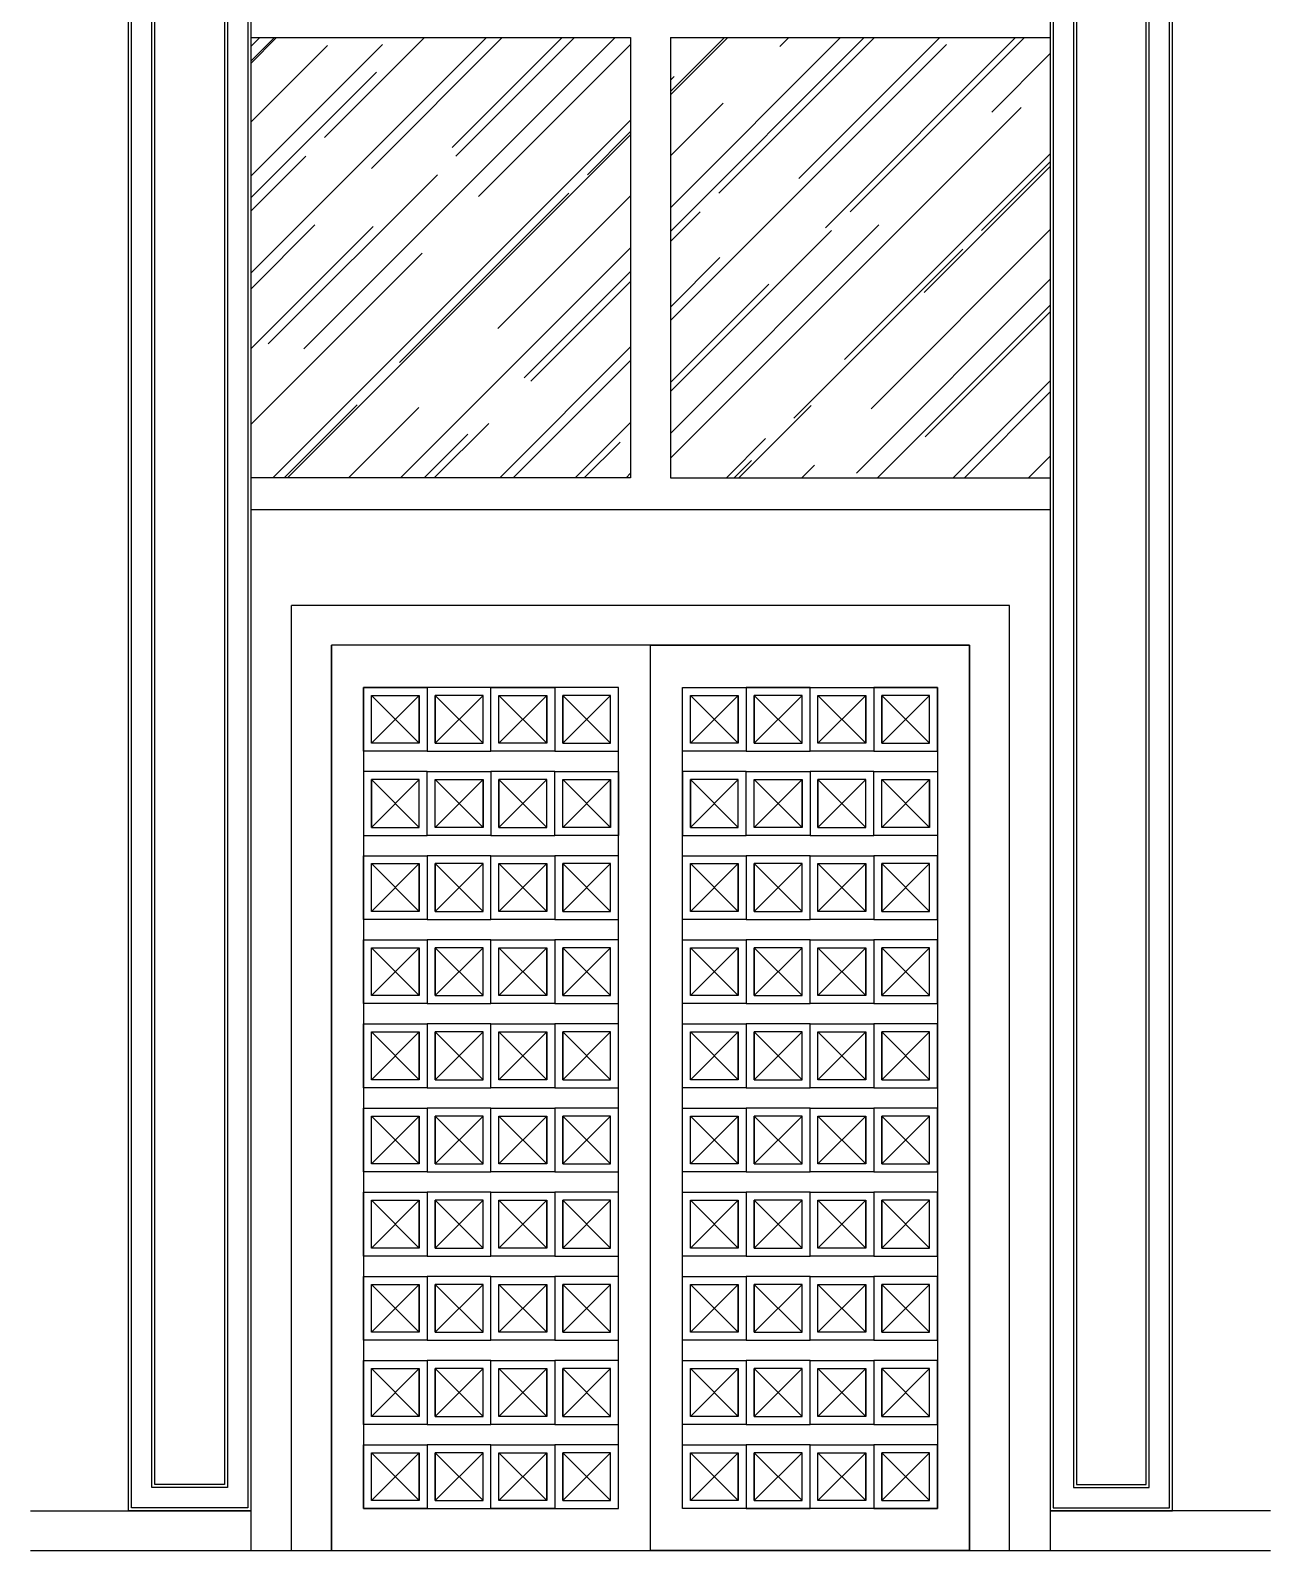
# Model space of a CAD drawing. Header units: inches. Extents: x -12530 to 36157, y 78659 to 110077.
# Drawn here: x 12834 to 15944, y 102199 to 106011 of the extents above; entities that cross this region are included whole.
import ezdxf

# ---------------------------------------------------------------- set-up
doc = ezdxf.new("R2010")
doc.units = ezdxf.units.IN
doc.header["$MEASUREMENT"] = 0
doc.layers.add('freecads.com', color=7, linetype='Continuous')

msp = doc.modelspace()

# ---------------------------------------------------------------- linework, layer by layer
at = {"layer": 'freecads.com', "ltscale": 0.5}
for p, q in [((13080, 102299.1), (13080, 106187.4)), ((13087.1, 102306.2), (13087.1, 106180.3)), ((13379.2, 106180.3), (13379.2, 102306.2)), ((13386.3, 106187.4), (13386.3, 102299.1)), ((15391.3, 106187.4), (15391.3, 102299.1)), ((15398.4, 106180.3), (15398.4, 102306.2)), ((15690.5, 102306.2), (15690.5, 106180.3)), ((15697.6, 102299.1), (15697.6, 106187.4)), ((13138.6, 102357.6), (13138.6, 106128.8)), ((13327.8, 106128.8), (13327.8, 102357.6)), ((15449.8, 106128.8), (15449.8, 102357.6)), ((15639.1, 102357.6), (15639.1, 106128.8)), ((13145.7, 102364.8), (13145.7, 106121.7)), ((13320.7, 106121.7), (13320.7, 102364.8)), ((15456.9, 106121.7), (15456.9, 102364.8)), ((15631.9, 102364.8), (15631.9, 106121.7)), ((13386.3, 105928), (13451.3, 105992.9)), ((13386.3, 105933.6), (13445.6, 105992.9)), ((13386.3, 105970.4), (13408.9, 105992.9)), ((13386.3, 105401.9), (13977.4, 105992.9)), ((13386.3, 105992.9), (14338.8, 105992.9)), ((13386.3, 105645.1), (13717.1, 105975.9)), ((13386.3, 105780.9), (13578.6, 105973.1)), ((13519.2, 105212.2), (14299.8, 105992.9)), ((13571.5, 105742.6), (13821.8, 105992.9)), ((13688.9, 105664.8), (14017, 105992.9)), ((13891.1, 105717.1), (14166.9, 105992.9)), ((13901, 105695.9), (14198, 105992.9)), ((13957.6, 105594.1), (14338.8, 105975.3)), ((14338.8, 105992.9), (14338.8, 104889.1)), ((14438.8, 105849.1), (14582.7, 105992.9)), ((14438.8, 105566.2), (14865.5, 105992.9)), ((14438.8, 105857.5), (14574.2, 105992.9)), ((14438.8, 105506.8), (14924.9, 105992.9)), ((14438.8, 105992.9), (14438.8, 104889.1)), ((14438.8, 105992.9), (15391.3, 105992.9)), ((14438.8, 105283.4), (15131.4, 105975.9)), ((14560, 105602.6), (14950.3, 105992.9)), ((14712.8, 105970.3), (14735.4, 105992.9)), ((14760.8, 105639.3), (15114.4, 105992.9)), ((14827.3, 105516.3), (15303.9, 105992.9)), ((14889.5, 105555.9), (15326.5, 105992.9)), ((15244.5, 105806.2), (15391.3, 105953)), ((13386.3, 105591.4), (13701.6, 105906.6)), ((14438.8, 105885.8), (14448.3, 105895.3)), ((14438.8, 105696.3), (14571.3, 105828.8)), ((13442.1, 104889.1), (14338.8, 105785.8)), ((14438.8, 104938.3), (15318, 105817.5)), ((13478.9, 104889.1), (14338.8, 105749.1)), ((14230.5, 105649.2), (14338.8, 105757.5)), ((13386.3, 105557.4), (13524.8, 105695.9)), ((14875.4, 105185.4), (15391.3, 105701.3)), ((15074.8, 105353.7), (15391.3, 105670.1)), ((15219, 105509.2), (15391.3, 105681.5)), ((13430.1, 105225), (13854.3, 105649.2)), ((13759.6, 105178.3), (14183.8, 105602.6)), ((14005.6, 105263.2), (14338.8, 105596.3)), ((14438.8, 105481.4), (14513.3, 105555.9)), ((13386.3, 105362.3), (13547.4, 105523.4)), ((13386.3, 105212.4), (13693.1, 105519.1)), ((14438.8, 105000.5), (14961.7, 105523.4)), ((14438.8, 105105.2), (14842.9, 105509.2)), ((14941.9, 105062.3), (15391.3, 105511.7)), ((13386.3, 105022.9), (13816.1, 105452.7)), ((13761.7, 104889.1), (14338.8, 105466.2)), ((14438.8, 105317.3), (14562.8, 105441.3)), ((14748.1, 105038.3), (15172.4, 105462.6)), ((14072.1, 105140.1), (14338.8, 105406.8)), ((14089.1, 105131.6), (14338.8, 105381.4)), ((14438.8, 105127.8), (14685.9, 105374.9)), ((14905.1, 104901.1), (15391.3, 105387.3)), ((14958.1, 104889.1), (15391.3, 105322.2)), ((15077.6, 104991.6), (15391.3, 105305.3)), ((14010.6, 104889.1), (14338.8, 105217.3)), ((14044.5, 104889.1), (14338.8, 105183.4)), ((15147.6, 104889.1), (15391.3, 105132.7)), ((15175.9, 104889.1), (15391.3, 105104.5)), ((13470.4, 104889.1), (13653.5, 105072.2)), ((13631.6, 104889.1), (13807.7, 105065.2)), ((14610.2, 104889.1), (14791.9, 105070.8)), ((13846.5, 104889.1), (13983, 105025.6)), ((14200.1, 104889.1), (14338.8, 105027.8)), ((13821.1, 104889.1), (13930.7, 104998.7)), ((14579.1, 104889.1), (14677.4, 104987.4)), ((14222.7, 104889.1), (14312.5, 104978.9)), ((15337.1, 104889.1), (15391.3, 104943.2)), ((14598.9, 104889.1), (14642, 104932.2)), ((14768.6, 104889.1), (14800.4, 104920.9)), ((14338.8, 104889.1), (13386.3, 104889.1)), ((14327.4, 104889.1), (14338.8, 104900.5)), ((14438.8, 104889.1), (15391.3, 104889.1)), ((15391.3, 104809.1), (13386.3, 104809.1)), ((15288.8, 104569.1), (13488.8, 104569.1)), ((13488.8, 102199.1), (13488.8, 104569.1)), ((15288.8, 102199.1), (15288.8, 104569.1)), ((15188.8, 104469.1), (13588.8, 104469.1)), ((13588.8, 102199.1), (13588.8, 104469.1)), ((14388.8, 104469.1), (13588.8, 104469.1)), ((13588.8, 104469.1), (13588.8, 102199.1)), ((14388.8, 102199.1), (14388.8, 104469.1)), ((14388.8, 102199.1), (14388.8, 104469.1)), ((14388.8, 104469.1), (15188.8, 104469.1)), ((14388.8, 102199.1), (14388.8, 104469.1)), ((15188.8, 102199.1), (15188.8, 104469.1)), ((15188.8, 104469.1), (15188.8, 102199.1)), ((14308.8, 104363.6), (13668.8, 104363.6)), ((13668.8, 104363.6), (13668.8, 102304.6)), ((13668.8, 104363.6), (13828.8, 104363.6)), ((13668.8, 104203.6), (13668.8, 104363.6)), ((13688.8, 104343.6), (13808.8, 104343.6)), ((13688.8, 104223.6), (13688.8, 104343.6)), ((13688.8, 104343.6), (13808.8, 104223.6)), ((13808.8, 104343.6), (13688.8, 104223.6)), ((13688.8, 104223.6), (13688.8, 104343.6)), ((13808.8, 104343.6), (13808.8, 104223.6)), ((13808.8, 104223.6), (13808.8, 104343.6)), ((13828.8, 104363.6), (13828.8, 104203.6)), ((13988.8, 104363.6), (13828.8, 104363.6)), ((13828.8, 104363.6), (13828.8, 104203.6)), ((13968.8, 104343.6), (13848.8, 104343.6)), ((13848.8, 104343.6), (13848.8, 104223.6)), ((13968.8, 104343.6), (13848.8, 104223.6)), ((13848.8, 104223.6), (13848.8, 104343.6)), ((13848.8, 104343.6), (13968.8, 104223.6)), ((13968.8, 104223.6), (13968.8, 104343.6)), ((13968.8, 104223.6), (13968.8, 104343.6)), ((13988.8, 104203.6), (13988.8, 104363.6)), ((13988.8, 104363.6), (14148.8, 104363.6)), ((13988.8, 104203.6), (13988.8, 104363.6)), ((14008.8, 104343.6), (14128.8, 104343.6)), ((14008.8, 104223.6), (14008.8, 104343.6)), ((14008.8, 104343.6), (14128.8, 104223.6)), ((14128.8, 104343.6), (14008.8, 104223.6)), ((14008.8, 104223.6), (14008.8, 104343.6)), ((14128.8, 104343.6), (14128.8, 104223.6)), ((14128.8, 104223.6), (14128.8, 104343.6)), ((14308.8, 104363.6), (14148.8, 104363.6)), ((14148.8, 104363.6), (14148.8, 104203.6)), ((14148.8, 104363.6), (14148.8, 104203.6)), ((14288.8, 104343.6), (14168.8, 104343.6)), ((14168.8, 104343.6), (14168.8, 104223.6)), ((14288.8, 104343.6), (14168.8, 104223.6)), ((14168.8, 104223.6), (14168.8, 104343.6)), ((14168.8, 104343.6), (14288.8, 104223.6)), ((14288.8, 104223.6), (14288.8, 104343.6)), ((14288.8, 104223.6), (14288.8, 104343.6)), ((14308.8, 102304.6), (14308.8, 104363.6)), ((14308.8, 104203.6), (14308.8, 104363.6)), ((14468.8, 102304.6), (14468.8, 104363.6)), ((14468.8, 104363.6), (15108.8, 104363.6)), ((14468.8, 104363.6), (14628.8, 104363.6)), ((14468.8, 104203.6), (14468.8, 104363.6)), ((14488.8, 104343.6), (14608.8, 104343.6)), ((14488.8, 104223.6), (14488.8, 104343.6)), ((14488.8, 104343.6), (14608.8, 104223.6)), ((14608.8, 104343.6), (14488.8, 104223.6)), ((14488.8, 104223.6), (14488.8, 104343.6)), ((14608.8, 104343.6), (14608.8, 104223.6)), ((14608.8, 104223.6), (14608.8, 104343.6)), ((14628.8, 104363.6), (14628.8, 104203.6)), ((14788.8, 104363.6), (14628.8, 104363.6)), ((14628.8, 104363.6), (14628.8, 104203.6)), ((14768.8, 104343.6), (14648.8, 104343.6)), ((14648.8, 104343.6), (14648.8, 104223.6)), ((14768.8, 104343.6), (14648.8, 104223.6)), ((14648.8, 104223.6), (14648.8, 104343.6)), ((14648.8, 104343.6), (14768.8, 104223.6)), ((14768.8, 104223.6), (14768.8, 104343.6)), ((14768.8, 104223.6), (14768.8, 104343.6)), ((14788.8, 104363.6), (14948.8, 104363.6)), ((14788.8, 104203.6), (14788.8, 104363.6)), ((14788.8, 104203.6), (14788.8, 104363.6)), ((14808.8, 104343.6), (14928.8, 104343.6)), ((14808.8, 104223.6), (14808.8, 104343.6)), ((14808.8, 104343.6), (14928.8, 104223.6)), ((14928.8, 104343.6), (14808.8, 104223.6)), ((14808.8, 104223.6), (14808.8, 104343.6)), ((14928.8, 104343.6), (14928.8, 104223.6)), ((14928.8, 104223.6), (14928.8, 104343.6)), ((15108.8, 104363.6), (14948.8, 104363.6)), ((14948.8, 104363.6), (14948.8, 104203.6)), ((14948.8, 104363.6), (14948.8, 104203.6)), ((15088.8, 104343.6), (14968.8, 104343.6)), ((14968.8, 104343.6), (14968.8, 104223.6)), ((15088.8, 104343.6), (14968.8, 104223.6)), ((14968.8, 104223.6), (14968.8, 104343.6)), ((14968.8, 104343.6), (15088.8, 104223.6)), ((15088.8, 104223.6), (15088.8, 104343.6)), ((15088.8, 104223.6), (15088.8, 104343.6)), ((15108.8, 104363.6), (15108.8, 102304.6)), ((15108.8, 104203.6), (15108.8, 104363.6)), ((13808.8, 104223.6), (13688.8, 104223.6)), ((13848.8, 104223.6), (13968.8, 104223.6)), ((14128.8, 104223.6), (14008.8, 104223.6)), ((14168.8, 104223.6), (14288.8, 104223.6)), ((14608.8, 104223.6), (14488.8, 104223.6)), ((14648.8, 104223.6), (14768.8, 104223.6)), ((14928.8, 104223.6), (14808.8, 104223.6)), ((14968.8, 104223.6), (15088.8, 104223.6)), ((13828.8, 104203.6), (13668.8, 104203.6)), ((13828.8, 104203.6), (13988.8, 104203.6)), ((14148.8, 104203.6), (13988.8, 104203.6)), ((14148.8, 104203.6), (14308.8, 104203.6)), ((14628.8, 104203.6), (14468.8, 104203.6)), ((14628.8, 104203.6), (14788.8, 104203.6)), ((14948.8, 104203.6), (14788.8, 104203.6)), ((14948.8, 104203.6), (15108.8, 104203.6)), ((13828.8, 104152.6), (13668.8, 104152.6)), ((13668.8, 104152.6), (13668.8, 103992.6)), ((13828.8, 103992.6), (13828.8, 104152.6)), ((13828.8, 103992.6), (13828.8, 104152.6)), ((13828.8, 104152.6), (13988.8, 104152.6)), ((13988.8, 104152.6), (13988.8, 103992.6)), ((14148.8, 104152.6), (13988.8, 104152.6)), ((13988.8, 104152.6), (13988.8, 103992.6)), ((14148.8, 103992.6), (14148.8, 104152.6)), ((14148.8, 104152.6), (14308.8, 104152.6)), ((14148.8, 103992.6), (14148.8, 104152.6)), ((14308.8, 104152.6), (14308.8, 103992.6)), ((14628.8, 104152.6), (14468.8, 104152.6)), ((14468.8, 104152.6), (14468.8, 103992.6)), ((14628.8, 103992.6), (14628.8, 104152.6)), ((14628.8, 103992.6), (14628.8, 104152.6)), ((14628.8, 104152.6), (14788.8, 104152.6)), ((14948.8, 104152.6), (14788.8, 104152.6)), ((14788.8, 104152.6), (14788.8, 103992.6)), ((14788.8, 104152.6), (14788.8, 103992.6)), ((14948.8, 103992.6), (14948.8, 104152.6)), ((14948.8, 104152.6), (15108.8, 104152.6)), ((14948.8, 103992.6), (14948.8, 104152.6)), ((15108.8, 104152.6), (15108.8, 103992.6)), ((13808.8, 104132.6), (13688.8, 104132.6)), ((13688.8, 104132.6), (13688.8, 104012.6)), ((13688.8, 104132.6), (13808.8, 104012.6)), ((13808.8, 104132.6), (13688.8, 104012.6)), ((13688.8, 104012.6), (13688.8, 104132.6)), ((13808.8, 104012.6), (13808.8, 104132.6)), ((13808.8, 104012.6), (13808.8, 104132.6)), ((13848.8, 104012.6), (13848.8, 104132.6)), ((13848.8, 104132.6), (13968.8, 104132.6)), ((13968.8, 104132.6), (13848.8, 104012.6)), ((13848.8, 104012.6), (13848.8, 104132.6)), ((13848.8, 104132.6), (13968.8, 104012.6)), ((13968.8, 104132.6), (13968.8, 104012.6)), ((13968.8, 104012.6), (13968.8, 104132.6)), ((14128.8, 104132.6), (14008.8, 104132.6)), ((14008.8, 104132.6), (14008.8, 104012.6)), ((14008.8, 104132.6), (14128.8, 104012.6)), ((14128.8, 104132.6), (14008.8, 104012.6)), ((14008.8, 104012.6), (14008.8, 104132.6)), ((14128.8, 104012.6), (14128.8, 104132.6)), ((14128.8, 104012.6), (14128.8, 104132.6)), ((14168.8, 104012.6), (14168.8, 104132.6)), ((14168.8, 104132.6), (14288.8, 104132.6)), ((14288.8, 104132.6), (14168.8, 104012.6)), ((14168.8, 104012.6), (14168.8, 104132.6)), ((14168.8, 104132.6), (14288.8, 104012.6)), ((14288.8, 104132.6), (14288.8, 104012.6)), ((14288.8, 104012.6), (14288.8, 104132.6)), ((14608.8, 104132.6), (14488.8, 104132.6)), ((14488.8, 104132.6), (14488.8, 104012.6)), ((14488.8, 104132.6), (14608.8, 104012.6)), ((14608.8, 104132.6), (14488.8, 104012.6)), ((14488.8, 104012.6), (14488.8, 104132.6)), ((14608.8, 104012.6), (14608.8, 104132.6)), ((14608.8, 104012.6), (14608.8, 104132.6)), ((14648.8, 104012.6), (14648.8, 104132.6)), ((14648.8, 104132.6), (14768.8, 104132.6)), ((14768.8, 104132.6), (14648.8, 104012.6)), ((14648.8, 104012.6), (14648.8, 104132.6)), ((14648.8, 104132.6), (14768.8, 104012.6)), ((14768.8, 104132.6), (14768.8, 104012.6)), ((14768.8, 104012.6), (14768.8, 104132.6)), ((14928.8, 104132.6), (14808.8, 104132.6)), ((14808.8, 104132.6), (14808.8, 104012.6)), ((14808.8, 104132.6), (14928.8, 104012.6)), ((14928.8, 104132.6), (14808.8, 104012.6)), ((14808.8, 104012.6), (14808.8, 104132.6)), ((14928.8, 104012.6), (14928.8, 104132.6)), ((14928.8, 104012.6), (14928.8, 104132.6)), ((14968.8, 104012.6), (14968.8, 104132.6)), ((14968.8, 104132.6), (15088.8, 104132.6)), ((15088.8, 104132.6), (14968.8, 104012.6)), ((14968.8, 104012.6), (14968.8, 104132.6)), ((14968.8, 104132.6), (15088.8, 104012.6)), ((15088.8, 104132.6), (15088.8, 104012.6)), ((15088.8, 104012.6), (15088.8, 104132.6)), ((13668.8, 103992.6), (13828.8, 103992.6)), ((13688.8, 104012.6), (13808.8, 104012.6)), ((13988.8, 103992.6), (13828.8, 103992.6)), ((13968.8, 104012.6), (13848.8, 104012.6)), ((13988.8, 103992.6), (14148.8, 103992.6)), ((14008.8, 104012.6), (14128.8, 104012.6)), ((14308.8, 103992.6), (14148.8, 103992.6)), ((14288.8, 104012.6), (14168.8, 104012.6)), ((14468.8, 103992.6), (14628.8, 103992.6)), ((14488.8, 104012.6), (14608.8, 104012.6)), ((14788.8, 103992.6), (14628.8, 103992.6)), ((14768.8, 104012.6), (14648.8, 104012.6)), ((14788.8, 103992.6), (14948.8, 103992.6)), ((14808.8, 104012.6), (14928.8, 104012.6)), ((15108.8, 103992.6), (14948.8, 103992.6)), ((15088.8, 104012.6), (14968.8, 104012.6)), ((13668.8, 103941.6), (13828.8, 103941.6)), ((13668.8, 103781.6), (13668.8, 103941.6)), ((13688.8, 103921.6), (13808.8, 103921.6)), ((13688.8, 103801.6), (13688.8, 103921.6)), ((13688.8, 103921.6), (13808.8, 103801.6)), ((13808.8, 103921.6), (13688.8, 103801.6)), ((13688.8, 103801.6), (13688.8, 103921.6)), ((13808.8, 103921.6), (13808.8, 103801.6)), ((13808.8, 103801.6), (13808.8, 103921.6)), ((13828.8, 103941.6), (13828.8, 103781.6)), ((13988.8, 103941.6), (13828.8, 103941.6)), ((13828.8, 103941.6), (13828.8, 103781.6)), ((13968.8, 103921.6), (13848.8, 103921.6)), ((13848.8, 103921.6), (13848.8, 103801.6)), ((13968.8, 103921.6), (13848.8, 103801.6)), ((13848.8, 103801.6), (13848.8, 103921.6)), ((13848.8, 103921.6), (13968.8, 103801.6)), ((13968.8, 103801.6), (13968.8, 103921.6)), ((13968.8, 103801.6), (13968.8, 103921.6)), ((13988.8, 103781.6), (13988.8, 103941.6)), ((13988.8, 103941.6), (14148.8, 103941.6)), ((13988.8, 103781.6), (13988.8, 103941.6)), ((14008.8, 103921.6), (14128.8, 103921.6)), ((14008.8, 103801.6), (14008.8, 103921.6)), ((14008.8, 103921.6), (14128.8, 103801.6)), ((14128.8, 103921.6), (14008.8, 103801.6)), ((14008.8, 103801.6), (14008.8, 103921.6)), ((14128.8, 103921.6), (14128.8, 103801.6)), ((14128.8, 103801.6), (14128.8, 103921.6)), ((14308.8, 103941.6), (14148.8, 103941.6)), ((14148.8, 103941.6), (14148.8, 103781.6)), ((14148.8, 103941.6), (14148.8, 103781.6)), ((14288.8, 103921.6), (14168.8, 103921.6)), ((14168.8, 103921.6), (14168.8, 103801.6)), ((14288.8, 103921.6), (14168.8, 103801.6)), ((14168.8, 103801.6), (14168.8, 103921.6)), ((14168.8, 103921.6), (14288.8, 103801.6)), ((14288.8, 103801.6), (14288.8, 103921.6)), ((14288.8, 103801.6), (14288.8, 103921.6)), ((14308.8, 103781.6), (14308.8, 103941.6)), ((14468.8, 103941.6), (14628.8, 103941.6)), ((14468.8, 103781.6), (14468.8, 103941.6)), ((14488.8, 103921.6), (14608.8, 103921.6)), ((14488.8, 103801.6), (14488.8, 103921.6)), ((14488.8, 103921.6), (14608.8, 103801.6)), ((14608.8, 103921.6), (14488.8, 103801.6)), ((14488.8, 103801.6), (14488.8, 103921.6)), ((14608.8, 103921.6), (14608.8, 103801.6)), ((14608.8, 103801.6), (14608.8, 103921.6)), ((14628.8, 103941.6), (14628.8, 103781.6)), ((14788.8, 103941.6), (14628.8, 103941.6)), ((14628.8, 103941.6), (14628.8, 103781.6)), ((14768.8, 103921.6), (14648.8, 103921.6)), ((14648.8, 103921.6), (14648.8, 103801.6)), ((14768.8, 103921.6), (14648.8, 103801.6)), ((14648.8, 103801.6), (14648.8, 103921.6)), ((14648.8, 103921.6), (14768.8, 103801.6)), ((14768.8, 103801.6), (14768.8, 103921.6)), ((14768.8, 103801.6), (14768.8, 103921.6)), ((14788.8, 103941.6), (14948.8, 103941.6)), ((14788.8, 103781.6), (14788.8, 103941.6)), ((14788.8, 103781.6), (14788.8, 103941.6)), ((14808.8, 103921.6), (14928.8, 103921.6)), ((14808.8, 103801.6), (14808.8, 103921.6)), ((14808.8, 103921.6), (14928.8, 103801.6)), ((14928.8, 103921.6), (14808.8, 103801.6)), ((14808.8, 103801.6), (14808.8, 103921.6)), ((14928.8, 103921.6), (14928.8, 103801.6)), ((14928.8, 103801.6), (14928.8, 103921.6)), ((15108.8, 103941.6), (14948.8, 103941.6)), ((14948.8, 103941.6), (14948.8, 103781.6)), ((14948.8, 103941.6), (14948.8, 103781.6)), ((15088.8, 103921.6), (14968.8, 103921.6)), ((14968.8, 103921.6), (14968.8, 103801.6)), ((15088.8, 103921.6), (14968.8, 103801.6)), ((14968.8, 103801.6), (14968.8, 103921.6)), ((14968.8, 103921.6), (15088.8, 103801.6)), ((15088.8, 103801.6), (15088.8, 103921.6)), ((15088.8, 103801.6), (15088.8, 103921.6)), ((15108.8, 103781.6), (15108.8, 103941.6)), ((13808.8, 103801.6), (13688.8, 103801.6)), ((13848.8, 103801.6), (13968.8, 103801.6)), ((14128.8, 103801.6), (14008.8, 103801.6)), ((14168.8, 103801.6), (14288.8, 103801.6)), ((14608.8, 103801.6), (14488.8, 103801.6)), ((14648.8, 103801.6), (14768.8, 103801.6)), ((14928.8, 103801.6), (14808.8, 103801.6)), ((14968.8, 103801.6), (15088.8, 103801.6)), ((13828.8, 103781.6), (13668.8, 103781.6)), ((13828.8, 103781.6), (13988.8, 103781.6)), ((14148.8, 103781.6), (13988.8, 103781.6)), ((14148.8, 103781.6), (14308.8, 103781.6)), ((14628.8, 103781.6), (14468.8, 103781.6)), ((14628.8, 103781.6), (14788.8, 103781.6)), ((14948.8, 103781.6), (14788.8, 103781.6)), ((14948.8, 103781.6), (15108.8, 103781.6)), ((13668.8, 103730.6), (13828.8, 103730.6)), ((13668.8, 103570.6), (13668.8, 103730.6)), ((13828.8, 103730.6), (13828.8, 103570.6)), ((13988.8, 103730.6), (13828.8, 103730.6)), ((13828.8, 103730.6), (13828.8, 103570.6)), ((13988.8, 103570.6), (13988.8, 103730.6)), ((13988.8, 103730.6), (14148.8, 103730.6)), ((13988.8, 103570.6), (13988.8, 103730.6)), ((14308.8, 103730.6), (14148.8, 103730.6)), ((14148.8, 103730.6), (14148.8, 103570.6)), ((14148.8, 103730.6), (14148.8, 103570.6)), ((14308.8, 103570.6), (14308.8, 103730.6)), ((14468.8, 103730.6), (14628.8, 103730.6)), ((14468.8, 103570.6), (14468.8, 103730.6)), ((14628.8, 103730.6), (14628.8, 103570.6)), ((14788.8, 103730.6), (14628.8, 103730.6)), ((14628.8, 103730.6), (14628.8, 103570.6)), ((14788.8, 103730.6), (14948.8, 103730.6)), ((14788.8, 103570.6), (14788.8, 103730.6)), ((14788.8, 103570.6), (14788.8, 103730.6)), ((15108.8, 103730.6), (14948.8, 103730.6)), ((14948.8, 103730.6), (14948.8, 103570.6)), ((14948.8, 103730.6), (14948.8, 103570.6)), ((15108.8, 103570.6), (15108.8, 103730.6)), ((13688.8, 103710.6), (13808.8, 103710.6)), ((13688.8, 103590.6), (13688.8, 103710.6)), ((13688.8, 103710.6), (13808.8, 103590.6)), ((13808.8, 103710.6), (13688.8, 103590.6)), ((13688.8, 103590.6), (13688.8, 103710.6)), ((13808.8, 103710.6), (13808.8, 103590.6)), ((13808.8, 103590.6), (13808.8, 103710.6)), ((13968.8, 103710.6), (13848.8, 103710.6)), ((13848.8, 103710.6), (13848.8, 103590.6)), ((13968.8, 103710.6), (13848.8, 103590.6)), ((13848.8, 103590.6), (13848.8, 103710.6)), ((13848.8, 103710.6), (13968.8, 103590.6)), ((13968.8, 103590.6), (13968.8, 103710.6)), ((13968.8, 103590.6), (13968.8, 103710.6)), ((14008.8, 103710.6), (14128.8, 103710.6)), ((14008.8, 103590.6), (14008.8, 103710.6)), ((14008.8, 103710.6), (14128.8, 103590.6)), ((14128.8, 103710.6), (14008.8, 103590.6)), ((14008.8, 103590.6), (14008.8, 103710.6)), ((14128.8, 103710.6), (14128.8, 103590.6)), ((14128.8, 103590.6), (14128.8, 103710.6)), ((14288.8, 103710.6), (14168.8, 103710.6)), ((14168.8, 103710.6), (14168.8, 103590.6)), ((14288.8, 103710.6), (14168.8, 103590.6)), ((14168.8, 103590.6), (14168.8, 103710.6)), ((14168.8, 103710.6), (14288.8, 103590.6)), ((14288.8, 103590.6), (14288.8, 103710.6)), ((14288.8, 103590.6), (14288.8, 103710.6)), ((14488.8, 103710.6), (14608.8, 103710.6)), ((14488.8, 103590.6), (14488.8, 103710.6)), ((14488.8, 103710.6), (14608.8, 103590.6)), ((14608.8, 103710.6), (14488.8, 103590.6)), ((14488.8, 103590.6), (14488.8, 103710.6)), ((14608.8, 103710.6), (14608.8, 103590.6)), ((14608.8, 103590.6), (14608.8, 103710.6)), ((14768.8, 103710.6), (14648.8, 103710.6)), ((14648.8, 103710.6), (14648.8, 103590.6)), ((14768.8, 103710.6), (14648.8, 103590.6)), ((14648.8, 103590.6), (14648.8, 103710.6)), ((14648.8, 103710.6), (14768.8, 103590.6)), ((14768.8, 103590.6), (14768.8, 103710.6)), ((14768.8, 103590.6), (14768.8, 103710.6)), ((14808.8, 103710.6), (14928.8, 103710.6)), ((14808.8, 103590.6), (14808.8, 103710.6)), ((14808.8, 103710.6), (14928.8, 103590.6)), ((14928.8, 103710.6), (14808.8, 103590.6)), ((14808.8, 103590.6), (14808.8, 103710.6)), ((14928.8, 103710.6), (14928.8, 103590.6)), ((14928.8, 103590.6), (14928.8, 103710.6)), ((15088.8, 103710.6), (14968.8, 103710.6)), ((14968.8, 103710.6), (14968.8, 103590.6)), ((15088.8, 103710.6), (14968.8, 103590.6)), ((14968.8, 103590.6), (14968.8, 103710.6)), ((14968.8, 103710.6), (15088.8, 103590.6)), ((15088.8, 103590.6), (15088.8, 103710.6)), ((15088.8, 103590.6), (15088.8, 103710.6)), ((13828.8, 103570.6), (13668.8, 103570.6)), ((13808.8, 103590.6), (13688.8, 103590.6)), ((13828.8, 103570.6), (13988.8, 103570.6)), ((13848.8, 103590.6), (13968.8, 103590.6)), ((14148.8, 103570.6), (13988.8, 103570.6)), ((14128.8, 103590.6), (14008.8, 103590.6)), ((14148.8, 103570.6), (14308.8, 103570.6)), ((14168.8, 103590.6), (14288.8, 103590.6)), ((14628.8, 103570.6), (14468.8, 103570.6)), ((14608.8, 103590.6), (14488.8, 103590.6)), ((14628.8, 103570.6), (14788.8, 103570.6)), ((14648.8, 103590.6), (14768.8, 103590.6)), ((14948.8, 103570.6), (14788.8, 103570.6)), ((14928.8, 103590.6), (14808.8, 103590.6)), ((14948.8, 103570.6), (15108.8, 103570.6)), ((14968.8, 103590.6), (15088.8, 103590.6)), ((13668.8, 103519.6), (13828.8, 103519.6)), ((13668.8, 103359.6), (13668.8, 103519.6)), ((13688.8, 103499.6), (13808.8, 103499.6)), ((13688.8, 103379.6), (13688.8, 103499.6)), ((13688.8, 103499.6), (13808.8, 103379.6)), ((13808.8, 103499.6), (13688.8, 103379.6)), ((13688.8, 103379.6), (13688.8, 103499.6)), ((13808.8, 103499.6), (13808.8, 103379.6)), ((13808.8, 103379.6), (13808.8, 103499.6)), ((13828.8, 103519.6), (13828.8, 103359.6)), ((13988.8, 103519.6), (13828.8, 103519.6)), ((13828.8, 103519.6), (13828.8, 103359.6)), ((13968.8, 103499.6), (13848.8, 103499.6)), ((13848.8, 103499.6), (13848.8, 103379.6)), ((13968.8, 103499.6), (13848.8, 103379.6)), ((13848.8, 103379.6), (13848.8, 103499.6)), ((13848.8, 103499.6), (13968.8, 103379.6)), ((13968.8, 103379.6), (13968.8, 103499.6)), ((13968.8, 103379.6), (13968.8, 103499.6)), ((13988.8, 103359.6), (13988.8, 103519.6)), ((13988.8, 103519.6), (14148.8, 103519.6)), ((13988.8, 103359.6), (13988.8, 103519.6)), ((14008.8, 103499.6), (14128.8, 103499.6)), ((14008.8, 103379.6), (14008.8, 103499.6)), ((14008.8, 103499.6), (14128.8, 103379.6)), ((14128.8, 103499.6), (14008.8, 103379.6)), ((14008.8, 103379.6), (14008.8, 103499.6)), ((14128.8, 103499.6), (14128.8, 103379.6)), ((14128.8, 103379.6), (14128.8, 103499.6)), ((14308.8, 103519.6), (14148.8, 103519.6)), ((14148.8, 103519.6), (14148.8, 103359.6)), ((14148.8, 103519.6), (14148.8, 103359.6)), ((14288.8, 103499.6), (14168.8, 103499.6)), ((14168.8, 103499.6), (14168.8, 103379.6)), ((14288.8, 103499.6), (14168.8, 103379.6)), ((14168.8, 103379.6), (14168.8, 103499.6)), ((14168.8, 103499.6), (14288.8, 103379.6)), ((14288.8, 103379.6), (14288.8, 103499.6)), ((14288.8, 103379.6), (14288.8, 103499.6)), ((14308.8, 103359.6), (14308.8, 103519.6)), ((14468.8, 103519.6), (14628.8, 103519.6)), ((14468.8, 103359.6), (14468.8, 103519.6)), ((14488.8, 103499.6), (14608.8, 103499.6)), ((14488.8, 103379.6), (14488.8, 103499.6)), ((14488.8, 103499.6), (14608.8, 103379.6)), ((14608.8, 103499.6), (14488.8, 103379.6)), ((14488.8, 103379.6), (14488.8, 103499.6)), ((14608.8, 103499.6), (14608.8, 103379.6)), ((14608.8, 103379.6), (14608.8, 103499.6)), ((14628.8, 103519.6), (14628.8, 103359.6)), ((14788.8, 103519.6), (14628.8, 103519.6)), ((14628.8, 103519.6), (14628.8, 103359.6)), ((14768.8, 103499.6), (14648.8, 103499.6)), ((14648.8, 103499.6), (14648.8, 103379.6)), ((14768.8, 103499.6), (14648.8, 103379.6)), ((14648.8, 103379.6), (14648.8, 103499.6)), ((14648.8, 103499.6), (14768.8, 103379.6)), ((14768.8, 103379.6), (14768.8, 103499.6)), ((14768.8, 103379.6), (14768.8, 103499.6)), ((14788.8, 103519.6), (14948.8, 103519.6)), ((14788.8, 103359.6), (14788.8, 103519.6)), ((14788.8, 103359.6), (14788.8, 103519.6)), ((14808.8, 103499.6), (14928.8, 103499.6)), ((14808.8, 103379.6), (14808.8, 103499.6)), ((14808.8, 103499.6), (14928.8, 103379.6)), ((14928.8, 103499.6), (14808.8, 103379.6)), ((14808.8, 103379.6), (14808.8, 103499.6)), ((14928.8, 103499.6), (14928.8, 103379.6)), ((14928.8, 103379.6), (14928.8, 103499.6)), ((15108.8, 103519.6), (14948.8, 103519.6)), ((14948.8, 103519.6), (14948.8, 103359.6)), ((14948.8, 103519.6), (14948.8, 103359.6)), ((15088.8, 103499.6), (14968.8, 103499.6)), ((14968.8, 103499.6), (14968.8, 103379.6)), ((15088.8, 103499.6), (14968.8, 103379.6)), ((14968.8, 103379.6), (14968.8, 103499.6)), ((14968.8, 103499.6), (15088.8, 103379.6)), ((15088.8, 103379.6), (15088.8, 103499.6)), ((15088.8, 103379.6), (15088.8, 103499.6)), ((15108.8, 103359.6), (15108.8, 103519.6)), ((13808.8, 103379.6), (13688.8, 103379.6)), ((13848.8, 103379.6), (13968.8, 103379.6)), ((14128.8, 103379.6), (14008.8, 103379.6)), ((14168.8, 103379.6), (14288.8, 103379.6)), ((14608.8, 103379.6), (14488.8, 103379.6)), ((14648.8, 103379.6), (14768.8, 103379.6)), ((14928.8, 103379.6), (14808.8, 103379.6)), ((14968.8, 103379.6), (15088.8, 103379.6)), ((13828.8, 103359.6), (13668.8, 103359.6)), ((13828.8, 103359.6), (13988.8, 103359.6)), ((14148.8, 103359.6), (13988.8, 103359.6)), ((14148.8, 103359.6), (14308.8, 103359.6)), ((14628.8, 103359.6), (14468.8, 103359.6)), ((14628.8, 103359.6), (14788.8, 103359.6)), ((14948.8, 103359.6), (14788.8, 103359.6)), ((14948.8, 103359.6), (15108.8, 103359.6)), ((13668.8, 103308.6), (13828.8, 103308.6)), ((13668.8, 103148.6), (13668.8, 103308.6)), ((13828.8, 103308.6), (13828.8, 103148.6)), ((13988.8, 103308.6), (13828.8, 103308.6)), ((13828.8, 103308.6), (13828.8, 103148.6)), ((13988.8, 103148.6), (13988.8, 103308.6)), ((13988.8, 103308.6), (14148.8, 103308.6)), ((13988.8, 103148.6), (13988.8, 103308.6)), ((14308.8, 103308.6), (14148.8, 103308.6)), ((14148.8, 103308.6), (14148.8, 103148.6)), ((14148.8, 103308.6), (14148.8, 103148.6)), ((14308.8, 103148.6), (14308.8, 103308.6)), ((14468.8, 103308.6), (14628.8, 103308.6)), ((14468.8, 103148.6), (14468.8, 103308.6)), ((14628.8, 103308.6), (14628.8, 103148.6)), ((14788.8, 103308.6), (14628.8, 103308.6)), ((14628.8, 103308.6), (14628.8, 103148.6)), ((14788.8, 103308.6), (14948.8, 103308.6)), ((14788.8, 103148.6), (14788.8, 103308.6)), ((14788.8, 103148.6), (14788.8, 103308.6)), ((15108.8, 103308.6), (14948.8, 103308.6)), ((14948.8, 103308.6), (14948.8, 103148.6)), ((14948.8, 103308.6), (14948.8, 103148.6)), ((15108.8, 103148.6), (15108.8, 103308.6)), ((13688.8, 103288.6), (13808.8, 103288.6)), ((13688.8, 103168.6), (13688.8, 103288.6)), ((13688.8, 103288.6), (13808.8, 103168.6)), ((13808.8, 103288.6), (13688.8, 103168.6)), ((13688.8, 103168.6), (13688.8, 103288.6)), ((13808.8, 103288.6), (13808.8, 103168.6)), ((13808.8, 103168.6), (13808.8, 103288.6)), ((13968.8, 103288.6), (13848.8, 103288.6)), ((13848.8, 103288.6), (13848.8, 103168.6)), ((13968.8, 103288.6), (13848.8, 103168.6)), ((13848.8, 103168.6), (13848.8, 103288.6)), ((13848.8, 103288.6), (13968.8, 103168.6)), ((13968.8, 103168.6), (13968.8, 103288.6)), ((13968.8, 103168.6), (13968.8, 103288.6)), ((14008.8, 103288.6), (14128.8, 103288.6)), ((14008.8, 103168.6), (14008.8, 103288.6)), ((14008.8, 103288.6), (14128.8, 103168.6)), ((14128.8, 103288.6), (14008.8, 103168.6)), ((14008.8, 103168.6), (14008.8, 103288.6)), ((14128.8, 103288.6), (14128.8, 103168.6)), ((14128.8, 103168.6), (14128.8, 103288.6)), ((14288.8, 103288.6), (14168.8, 103288.6)), ((14168.8, 103288.6), (14168.8, 103168.6)), ((14288.8, 103288.6), (14168.8, 103168.6)), ((14168.8, 103168.6), (14168.8, 103288.6)), ((14168.8, 103288.6), (14288.8, 103168.6)), ((14288.8, 103168.6), (14288.8, 103288.6)), ((14288.8, 103168.6), (14288.8, 103288.6)), ((14488.8, 103288.6), (14608.8, 103288.6)), ((14488.8, 103168.6), (14488.8, 103288.6)), ((14488.8, 103288.6), (14608.8, 103168.6)), ((14608.8, 103288.6), (14488.8, 103168.6)), ((14488.8, 103168.6), (14488.8, 103288.6)), ((14608.8, 103288.6), (14608.8, 103168.6)), ((14608.8, 103168.6), (14608.8, 103288.6)), ((14768.8, 103288.6), (14648.8, 103288.6)), ((14648.8, 103288.6), (14648.8, 103168.6)), ((14768.8, 103288.6), (14648.8, 103168.6)), ((14648.8, 103168.6), (14648.8, 103288.6)), ((14648.8, 103288.6), (14768.8, 103168.6)), ((14768.8, 103168.6), (14768.8, 103288.6)), ((14768.8, 103168.6), (14768.8, 103288.6)), ((14808.8, 103288.6), (14928.8, 103288.6)), ((14808.8, 103168.6), (14808.8, 103288.6)), ((14808.8, 103288.6), (14928.8, 103168.6)), ((14928.8, 103288.6), (14808.8, 103168.6)), ((14808.8, 103168.6), (14808.8, 103288.6)), ((14928.8, 103288.6), (14928.8, 103168.6)), ((14928.8, 103168.6), (14928.8, 103288.6)), ((15088.8, 103288.6), (14968.8, 103288.6)), ((14968.8, 103288.6), (14968.8, 103168.6)), ((15088.8, 103288.6), (14968.8, 103168.6)), ((14968.8, 103168.6), (14968.8, 103288.6)), ((14968.8, 103288.6), (15088.8, 103168.6)), ((15088.8, 103168.6), (15088.8, 103288.6)), ((15088.8, 103168.6), (15088.8, 103288.6)), ((13808.8, 103168.6), (13688.8, 103168.6)), ((13848.8, 103168.6), (13968.8, 103168.6)), ((14128.8, 103168.6), (14008.8, 103168.6)), ((14168.8, 103168.6), (14288.8, 103168.6)), ((14608.8, 103168.6), (14488.8, 103168.6)), ((14648.8, 103168.6), (14768.8, 103168.6)), ((14928.8, 103168.6), (14808.8, 103168.6)), ((14968.8, 103168.6), (15088.8, 103168.6)), ((13828.8, 103148.6), (13668.8, 103148.6)), ((13828.8, 103148.6), (13988.8, 103148.6)), ((14148.8, 103148.6), (13988.8, 103148.6)), ((14148.8, 103148.6), (14308.8, 103148.6)), ((14628.8, 103148.6), (14468.8, 103148.6)), ((14628.8, 103148.6), (14788.8, 103148.6)), ((14948.8, 103148.6), (14788.8, 103148.6)), ((14948.8, 103148.6), (15108.8, 103148.6)), ((13668.8, 103097.6), (13828.8, 103097.6)), ((13668.8, 102937.6), (13668.8, 103097.6)), ((13688.8, 103077.6), (13808.8, 103077.6)), ((13688.8, 102957.6), (13688.8, 103077.6)), ((13688.8, 103077.6), (13808.8, 102957.6)), ((13808.8, 103077.6), (13688.8, 102957.6)), ((13688.8, 102957.6), (13688.8, 103077.6)), ((13808.8, 103077.6), (13808.8, 102957.6)), ((13808.8, 102957.6), (13808.8, 103077.6)), ((13828.8, 103097.6), (13828.8, 102937.6)), ((13988.8, 103097.6), (13828.8, 103097.6)), ((13828.8, 103097.6), (13828.8, 102937.6)), ((13968.8, 103077.6), (13848.8, 103077.6)), ((13848.8, 103077.6), (13848.8, 102957.6)), ((13968.8, 103077.6), (13848.8, 102957.6)), ((13848.8, 102957.6), (13848.8, 103077.6)), ((13848.8, 103077.6), (13968.8, 102957.6)), ((13968.8, 102957.6), (13968.8, 103077.6)), ((13968.8, 102957.6), (13968.8, 103077.6)), ((13988.8, 102937.6), (13988.8, 103097.6)), ((13988.8, 103097.6), (14148.8, 103097.6)), ((13988.8, 102937.6), (13988.8, 103097.6)), ((14008.8, 103077.6), (14128.8, 103077.6)), ((14008.8, 102957.6), (14008.8, 103077.6)), ((14008.8, 103077.6), (14128.8, 102957.6)), ((14128.8, 103077.6), (14008.8, 102957.6)), ((14008.8, 102957.6), (14008.8, 103077.6)), ((14128.8, 103077.6), (14128.8, 102957.6)), ((14128.8, 102957.6), (14128.8, 103077.6)), ((14308.8, 103097.6), (14148.8, 103097.6)), ((14148.8, 103097.6), (14148.8, 102937.6)), ((14148.8, 103097.6), (14148.8, 102937.6)), ((14288.8, 103077.6), (14168.8, 103077.6)), ((14168.8, 103077.6), (14168.8, 102957.6)), ((14288.8, 103077.6), (14168.8, 102957.6)), ((14168.8, 102957.6), (14168.8, 103077.6)), ((14168.8, 103077.6), (14288.8, 102957.6)), ((14288.8, 102957.6), (14288.8, 103077.6)), ((14288.8, 102957.6), (14288.8, 103077.6)), ((14308.8, 102937.6), (14308.8, 103097.6)), ((14468.8, 103097.6), (14628.8, 103097.6)), ((14468.8, 102937.6), (14468.8, 103097.6)), ((14488.8, 103077.6), (14608.8, 103077.6)), ((14488.8, 102957.6), (14488.8, 103077.6)), ((14488.8, 103077.6), (14608.8, 102957.6)), ((14608.8, 103077.6), (14488.8, 102957.6)), ((14488.8, 102957.6), (14488.8, 103077.6)), ((14608.8, 103077.6), (14608.8, 102957.6)), ((14608.8, 102957.6), (14608.8, 103077.6)), ((14628.8, 103097.6), (14628.8, 102937.6)), ((14788.8, 103097.6), (14628.8, 103097.6)), ((14628.8, 103097.6), (14628.8, 102937.6)), ((14768.8, 103077.6), (14648.8, 103077.6)), ((14648.8, 103077.6), (14648.8, 102957.6)), ((14768.8, 103077.6), (14648.8, 102957.6)), ((14648.8, 102957.6), (14648.8, 103077.6)), ((14648.8, 103077.6), (14768.8, 102957.6)), ((14768.8, 102957.6), (14768.8, 103077.6)), ((14768.8, 102957.6), (14768.8, 103077.6)), ((14788.8, 103097.6), (14948.8, 103097.6)), ((14788.8, 102937.6), (14788.8, 103097.6)), ((14788.8, 102937.6), (14788.8, 103097.6)), ((14808.8, 103077.6), (14928.8, 103077.6)), ((14808.8, 102957.6), (14808.8, 103077.6)), ((14808.8, 103077.6), (14928.8, 102957.6)), ((14928.8, 103077.6), (14808.8, 102957.6)), ((14808.8, 102957.6), (14808.8, 103077.6)), ((14928.8, 103077.6), (14928.8, 102957.6)), ((14928.8, 102957.6), (14928.8, 103077.6)), ((15108.8, 103097.6), (14948.8, 103097.6)), ((14948.8, 103097.6), (14948.8, 102937.6)), ((14948.8, 103097.6), (14948.8, 102937.6)), ((15088.8, 103077.6), (14968.8, 103077.6)), ((14968.8, 103077.6), (14968.8, 102957.6)), ((15088.8, 103077.6), (14968.8, 102957.6)), ((14968.8, 102957.6), (14968.8, 103077.6)), ((14968.8, 103077.6), (15088.8, 102957.6)), ((15088.8, 102957.6), (15088.8, 103077.6)), ((15088.8, 102957.6), (15088.8, 103077.6)), ((15108.8, 102937.6), (15108.8, 103097.6)), ((13828.8, 102937.6), (13668.8, 102937.6)), ((13808.8, 102957.6), (13688.8, 102957.6)), ((13828.8, 102937.6), (13988.8, 102937.6)), ((13848.8, 102957.6), (13968.8, 102957.6)), ((14148.8, 102937.6), (13988.8, 102937.6)), ((14128.8, 102957.6), (14008.8, 102957.6)), ((14148.8, 102937.6), (14308.8, 102937.6)), ((14168.8, 102957.6), (14288.8, 102957.6)), ((14628.8, 102937.6), (14468.8, 102937.6)), ((14608.8, 102957.6), (14488.8, 102957.6)), ((14628.8, 102937.6), (14788.8, 102937.6)), ((14648.8, 102957.6), (14768.8, 102957.6)), ((14948.8, 102937.6), (14788.8, 102937.6)), ((14928.8, 102957.6), (14808.8, 102957.6)), ((14948.8, 102937.6), (15108.8, 102937.6)), ((14968.8, 102957.6), (15088.8, 102957.6)), ((13668.8, 102886.6), (13828.8, 102886.6)), ((13668.8, 102726.6), (13668.8, 102886.6)), ((13828.8, 102886.6), (13828.8, 102726.6)), ((13988.8, 102886.6), (13828.8, 102886.6)), ((13828.8, 102886.6), (13828.8, 102726.6)), ((13988.8, 102726.6), (13988.8, 102886.6)), ((13988.8, 102886.6), (14148.8, 102886.6)), ((13988.8, 102726.6), (13988.8, 102886.6)), ((14308.8, 102886.6), (14148.8, 102886.6)), ((14148.8, 102886.6), (14148.8, 102726.6)), ((14148.8, 102886.6), (14148.8, 102726.6)), ((14308.8, 102726.6), (14308.8, 102886.6)), ((14468.8, 102886.6), (14628.8, 102886.6)), ((14468.8, 102726.6), (14468.8, 102886.6)), ((14628.8, 102886.6), (14628.8, 102726.6)), ((14788.8, 102886.6), (14628.8, 102886.6)), ((14628.8, 102886.6), (14628.8, 102726.6)), ((14788.8, 102886.6), (14948.8, 102886.6)), ((14788.8, 102726.6), (14788.8, 102886.6)), ((14788.8, 102726.6), (14788.8, 102886.6)), ((15108.8, 102886.6), (14948.8, 102886.6)), ((14948.8, 102886.6), (14948.8, 102726.6)), ((14948.8, 102886.6), (14948.8, 102726.6)), ((15108.8, 102726.6), (15108.8, 102886.6)), ((13688.8, 102866.6), (13808.8, 102866.6)), ((13688.8, 102746.6), (13688.8, 102866.6)), ((13688.8, 102866.6), (13808.8, 102746.6)), ((13808.8, 102866.6), (13688.8, 102746.6)), ((13688.8, 102746.6), (13688.8, 102866.6)), ((13808.8, 102866.6), (13808.8, 102746.6)), ((13808.8, 102746.6), (13808.8, 102866.6)), ((13968.8, 102866.6), (13848.8, 102866.6)), ((13848.8, 102866.6), (13848.8, 102746.6)), ((13968.8, 102866.6), (13848.8, 102746.6)), ((13848.8, 102746.6), (13848.8, 102866.6)), ((13848.8, 102866.6), (13968.8, 102746.6)), ((13968.8, 102746.6), (13968.8, 102866.6)), ((13968.8, 102746.6), (13968.8, 102866.6)), ((14008.8, 102866.6), (14128.8, 102866.6)), ((14008.8, 102746.6), (14008.8, 102866.6)), ((14008.8, 102866.6), (14128.8, 102746.6)), ((14128.8, 102866.6), (14008.8, 102746.6)), ((14008.8, 102746.6), (14008.8, 102866.6)), ((14128.8, 102866.6), (14128.8, 102746.6)), ((14128.8, 102746.6), (14128.8, 102866.6)), ((14288.8, 102866.6), (14168.8, 102866.6)), ((14168.8, 102866.6), (14168.8, 102746.6)), ((14288.8, 102866.6), (14168.8, 102746.6)), ((14168.8, 102746.6), (14168.8, 102866.6)), ((14168.8, 102866.6), (14288.8, 102746.6)), ((14288.8, 102746.6), (14288.8, 102866.6)), ((14288.8, 102746.6), (14288.8, 102866.6)), ((14488.8, 102866.6), (14608.8, 102866.6)), ((14488.8, 102746.6), (14488.8, 102866.6)), ((14488.8, 102866.6), (14608.8, 102746.6)), ((14608.8, 102866.6), (14488.8, 102746.6)), ((14488.8, 102746.6), (14488.8, 102866.6)), ((14608.8, 102866.6), (14608.8, 102746.6)), ((14608.8, 102746.6), (14608.8, 102866.6)), ((14768.8, 102866.6), (14648.8, 102866.6)), ((14648.8, 102866.6), (14648.8, 102746.6)), ((14768.8, 102866.6), (14648.8, 102746.6)), ((14648.8, 102746.6), (14648.8, 102866.6)), ((14648.8, 102866.6), (14768.8, 102746.6)), ((14768.8, 102746.6), (14768.8, 102866.6)), ((14768.8, 102746.6), (14768.8, 102866.6)), ((14808.8, 102866.6), (14928.8, 102866.6)), ((14808.8, 102746.6), (14808.8, 102866.6)), ((14808.8, 102866.6), (14928.8, 102746.6)), ((14928.8, 102866.6), (14808.8, 102746.6)), ((14808.8, 102746.6), (14808.8, 102866.6)), ((14928.8, 102866.6), (14928.8, 102746.6)), ((14928.8, 102746.6), (14928.8, 102866.6)), ((15088.8, 102866.6), (14968.8, 102866.6)), ((14968.8, 102866.6), (14968.8, 102746.6)), ((15088.8, 102866.6), (14968.8, 102746.6)), ((14968.8, 102746.6), (14968.8, 102866.6)), ((14968.8, 102866.6), (15088.8, 102746.6)), ((15088.8, 102746.6), (15088.8, 102866.6)), ((15088.8, 102746.6), (15088.8, 102866.6)), ((13808.8, 102746.6), (13688.8, 102746.6)), ((13848.8, 102746.6), (13968.8, 102746.6)), ((14128.8, 102746.6), (14008.8, 102746.6)), ((14168.8, 102746.6), (14288.8, 102746.6)), ((14608.8, 102746.6), (14488.8, 102746.6)), ((14648.8, 102746.6), (14768.8, 102746.6)), ((14928.8, 102746.6), (14808.8, 102746.6)), ((14968.8, 102746.6), (15088.8, 102746.6)), ((13828.8, 102726.6), (13668.8, 102726.6)), ((13828.8, 102726.6), (13988.8, 102726.6)), ((14148.8, 102726.6), (13988.8, 102726.6)), ((14148.8, 102726.6), (14308.8, 102726.6)), ((14628.8, 102726.6), (14468.8, 102726.6)), ((14628.8, 102726.6), (14788.8, 102726.6)), ((14948.8, 102726.6), (14788.8, 102726.6)), ((14948.8, 102726.6), (15108.8, 102726.6)), ((13668.8, 102675.6), (13828.8, 102675.6)), ((13668.8, 102515.6), (13668.8, 102675.6)), ((13688.8, 102655.6), (13808.8, 102655.6)), ((13688.8, 102535.6), (13688.8, 102655.6)), ((13688.8, 102655.6), (13808.8, 102535.6)), ((13808.8, 102655.6), (13688.8, 102535.6)), ((13688.8, 102535.6), (13688.8, 102655.6)), ((13808.8, 102655.6), (13808.8, 102535.6)), ((13808.8, 102535.6), (13808.8, 102655.6)), ((13828.8, 102675.6), (13828.8, 102515.6)), ((13988.8, 102675.6), (13828.8, 102675.6)), ((13828.8, 102675.6), (13828.8, 102515.6)), ((13968.8, 102655.6), (13848.8, 102655.6)), ((13848.8, 102655.6), (13848.8, 102535.6)), ((13968.8, 102655.6), (13848.8, 102535.6)), ((13848.8, 102535.6), (13848.8, 102655.6)), ((13848.8, 102655.6), (13968.8, 102535.6)), ((13968.8, 102535.6), (13968.8, 102655.6)), ((13968.8, 102535.6), (13968.8, 102655.6)), ((13988.8, 102515.6), (13988.8, 102675.6)), ((13988.8, 102675.6), (14148.8, 102675.6)), ((13988.8, 102515.6), (13988.8, 102675.6)), ((14008.8, 102655.6), (14128.8, 102655.6)), ((14008.8, 102535.6), (14008.8, 102655.6)), ((14008.8, 102655.6), (14128.8, 102535.6)), ((14128.8, 102655.6), (14008.8, 102535.6)), ((14008.8, 102535.6), (14008.8, 102655.6)), ((14128.8, 102655.6), (14128.8, 102535.6)), ((14128.8, 102535.6), (14128.8, 102655.6)), ((14308.8, 102675.6), (14148.8, 102675.6)), ((14148.8, 102675.6), (14148.8, 102515.6)), ((14148.8, 102675.6), (14148.8, 102515.6)), ((14288.8, 102655.6), (14168.8, 102655.6)), ((14168.8, 102655.6), (14168.8, 102535.6)), ((14288.8, 102655.6), (14168.8, 102535.6)), ((14168.8, 102535.6), (14168.8, 102655.6)), ((14168.8, 102655.6), (14288.8, 102535.6)), ((14288.8, 102535.6), (14288.8, 102655.6)), ((14288.8, 102535.6), (14288.8, 102655.6)), ((14308.8, 102515.6), (14308.8, 102675.6)), ((14468.8, 102675.6), (14628.8, 102675.6)), ((14468.8, 102515.6), (14468.8, 102675.6)), ((14488.8, 102655.6), (14608.8, 102655.6)), ((14488.8, 102535.6), (14488.8, 102655.6)), ((14488.8, 102655.6), (14608.8, 102535.6)), ((14608.8, 102655.6), (14488.8, 102535.6)), ((14488.8, 102535.6), (14488.8, 102655.6)), ((14608.8, 102655.6), (14608.8, 102535.6)), ((14608.8, 102535.6), (14608.8, 102655.6)), ((14628.8, 102675.6), (14628.8, 102515.6)), ((14788.8, 102675.6), (14628.8, 102675.6)), ((14628.8, 102675.6), (14628.8, 102515.6)), ((14768.8, 102655.6), (14648.8, 102655.6)), ((14648.8, 102655.6), (14648.8, 102535.6)), ((14768.8, 102655.6), (14648.8, 102535.6)), ((14648.8, 102535.6), (14648.8, 102655.6)), ((14648.8, 102655.6), (14768.8, 102535.6)), ((14768.8, 102535.6), (14768.8, 102655.6)), ((14768.8, 102535.6), (14768.8, 102655.6)), ((14788.8, 102675.6), (14948.8, 102675.6)), ((14788.8, 102515.6), (14788.8, 102675.6)), ((14788.8, 102515.6), (14788.8, 102675.6)), ((14808.8, 102655.6), (14928.8, 102655.6)), ((14808.8, 102535.6), (14808.8, 102655.6)), ((14808.8, 102655.6), (14928.8, 102535.6)), ((14928.8, 102655.6), (14808.8, 102535.6)), ((14808.8, 102535.6), (14808.8, 102655.6)), ((14928.8, 102655.6), (14928.8, 102535.6)), ((14928.8, 102535.6), (14928.8, 102655.6)), ((15108.8, 102675.6), (14948.8, 102675.6)), ((14948.8, 102675.6), (14948.8, 102515.6)), ((14948.8, 102675.6), (14948.8, 102515.6)), ((15088.8, 102655.6), (14968.8, 102655.6)), ((14968.8, 102655.6), (14968.8, 102535.6)), ((15088.8, 102655.6), (14968.8, 102535.6)), ((14968.8, 102535.6), (14968.8, 102655.6)), ((14968.8, 102655.6), (15088.8, 102535.6)), ((15088.8, 102535.6), (15088.8, 102655.6)), ((15088.8, 102535.6), (15088.8, 102655.6)), ((15108.8, 102515.6), (15108.8, 102675.6)), ((13828.8, 102515.6), (13668.8, 102515.6)), ((13808.8, 102535.6), (13688.8, 102535.6)), ((13828.8, 102515.6), (13988.8, 102515.6)), ((13848.8, 102535.6), (13968.8, 102535.6)), ((14148.8, 102515.6), (13988.8, 102515.6)), ((14128.8, 102535.6), (14008.8, 102535.6)), ((14148.8, 102515.6), (14308.8, 102515.6)), ((14168.8, 102535.6), (14288.8, 102535.6)), ((14628.8, 102515.6), (14468.8, 102515.6)), ((14608.8, 102535.6), (14488.8, 102535.6)), ((14628.8, 102515.6), (14788.8, 102515.6)), ((14648.8, 102535.6), (14768.8, 102535.6)), ((14948.8, 102515.6), (14788.8, 102515.6)), ((14928.8, 102535.6), (14808.8, 102535.6)), ((14948.8, 102515.6), (15108.8, 102515.6)), ((14968.8, 102535.6), (15088.8, 102535.6)), ((13668.8, 102464.6), (13828.8, 102464.6)), ((13668.8, 102304.6), (13668.8, 102464.6)), ((13828.8, 102464.6), (13828.8, 102304.6)), ((13988.8, 102464.6), (13828.8, 102464.6)), ((13828.8, 102464.6), (13828.8, 102304.6)), ((13988.8, 102304.6), (13988.8, 102464.6)), ((13988.8, 102464.6), (14148.8, 102464.6)), ((13988.8, 102304.6), (13988.8, 102464.6)), ((14308.8, 102464.6), (14148.8, 102464.6)), ((14148.8, 102464.6), (14148.8, 102304.6)), ((14148.8, 102464.6), (14148.8, 102304.6)), ((14308.8, 102304.6), (14308.8, 102464.6)), ((14468.8, 102464.6), (14628.8, 102464.6)), ((14468.8, 102304.6), (14468.8, 102464.6)), ((14628.8, 102464.6), (14628.8, 102304.6)), ((14788.8, 102464.6), (14628.8, 102464.6)), ((14628.8, 102464.6), (14628.8, 102304.6)), ((14788.8, 102464.6), (14948.8, 102464.6)), ((14788.8, 102304.6), (14788.8, 102464.6)), ((14788.8, 102304.6), (14788.8, 102464.6)), ((15108.8, 102464.6), (14948.8, 102464.6)), ((14948.8, 102464.6), (14948.8, 102304.6)), ((14948.8, 102464.6), (14948.8, 102304.6)), ((15108.8, 102304.6), (15108.8, 102464.6)), ((13688.8, 102444.6), (13808.8, 102444.6)), ((13688.8, 102324.6), (13688.8, 102444.6)), ((13688.8, 102444.6), (13808.8, 102324.6)), ((13808.8, 102444.6), (13688.8, 102324.6)), ((13688.8, 102324.6), (13688.8, 102444.6)), ((13808.8, 102444.6), (13808.8, 102324.6)), ((13808.8, 102324.6), (13808.8, 102444.6)), ((13968.8, 102444.6), (13848.8, 102444.6)), ((13848.8, 102444.6), (13848.8, 102324.6)), ((13968.8, 102444.6), (13848.8, 102324.6)), ((13848.8, 102324.6), (13848.8, 102444.6)), ((13848.8, 102444.6), (13968.8, 102324.6)), ((13968.8, 102324.6), (13968.8, 102444.6)), ((13968.8, 102324.6), (13968.8, 102444.6)), ((14008.8, 102444.6), (14128.8, 102444.6)), ((14008.8, 102324.6), (14008.8, 102444.6)), ((14008.8, 102444.6), (14128.8, 102324.6)), ((14128.8, 102444.6), (14008.8, 102324.6)), ((14008.8, 102324.6), (14008.8, 102444.6)), ((14128.8, 102444.6), (14128.8, 102324.6)), ((14128.8, 102324.6), (14128.8, 102444.6)), ((14288.8, 102444.6), (14168.8, 102444.6)), ((14168.8, 102444.6), (14168.8, 102324.6)), ((14288.8, 102444.6), (14168.8, 102324.6)), ((14168.8, 102324.6), (14168.8, 102444.6)), ((14168.8, 102444.6), (14288.8, 102324.6)), ((14288.8, 102324.6), (14288.8, 102444.6)), ((14288.8, 102324.6), (14288.8, 102444.6)), ((14488.8, 102444.6), (14608.8, 102444.6)), ((14488.8, 102324.6), (14488.8, 102444.6)), ((14488.8, 102444.6), (14608.8, 102324.6)), ((14608.8, 102444.6), (14488.8, 102324.6)), ((14488.8, 102324.6), (14488.8, 102444.6)), ((14608.8, 102444.6), (14608.8, 102324.6)), ((14608.8, 102324.6), (14608.8, 102444.6)), ((14768.8, 102444.6), (14648.8, 102444.6)), ((14648.8, 102444.6), (14648.8, 102324.6)), ((14768.8, 102444.6), (14648.8, 102324.6)), ((14648.8, 102324.6), (14648.8, 102444.6)), ((14648.8, 102444.6), (14768.8, 102324.6)), ((14768.8, 102324.6), (14768.8, 102444.6)), ((14768.8, 102324.6), (14768.8, 102444.6)), ((14808.8, 102444.6), (14928.8, 102444.6)), ((14808.8, 102324.6), (14808.8, 102444.6)), ((14808.8, 102444.6), (14928.8, 102324.6)), ((14928.8, 102444.6), (14808.8, 102324.6)), ((14808.8, 102324.6), (14808.8, 102444.6)), ((14928.8, 102444.6), (14928.8, 102324.6)), ((14928.8, 102324.6), (14928.8, 102444.6)), ((15088.8, 102444.6), (14968.8, 102444.6)), ((14968.8, 102444.6), (14968.8, 102324.6)), ((15088.8, 102444.6), (14968.8, 102324.6)), ((14968.8, 102324.6), (14968.8, 102444.6)), ((14968.8, 102444.6), (15088.8, 102324.6)), ((15088.8, 102324.6), (15088.8, 102444.6)), ((15088.8, 102324.6), (15088.8, 102444.6)), ((13327.8, 102357.6), (13138.6, 102357.6)), ((13320.7, 102364.8), (13145.7, 102364.8)), ((15449.8, 102357.6), (15639.1, 102357.6)), ((15456.9, 102364.8), (15631.9, 102364.8)), ((13808.8, 102324.6), (13688.8, 102324.6)), ((13848.8, 102324.6), (13968.8, 102324.6)), ((14128.8, 102324.6), (14008.8, 102324.6)), ((14168.8, 102324.6), (14288.8, 102324.6)), ((14608.8, 102324.6), (14488.8, 102324.6)), ((14648.8, 102324.6), (14768.8, 102324.6)), ((14928.8, 102324.6), (14808.8, 102324.6)), ((14968.8, 102324.6), (15088.8, 102324.6)), ((12833.8, 102299.1), (13386.3, 102299.1)), ((13386.3, 102299.1), (13080, 102299.1)), ((13379.2, 102306.2), (13087.1, 102306.2)), ((13386.3, 102299.1), (13386.3, 102199.1)), ((13668.8, 102304.6), (14308.8, 102304.6)), ((13828.8, 102304.6), (13668.8, 102304.6)), ((13828.8, 102304.6), (13988.8, 102304.6)), ((14148.8, 102304.6), (13988.8, 102304.6)), ((14148.8, 102304.6), (14308.8, 102304.6)), ((15108.8, 102304.6), (14468.8, 102304.6)), ((14628.8, 102304.6), (14468.8, 102304.6)), ((14628.8, 102304.6), (14788.8, 102304.6)), ((14948.8, 102304.6), (14788.8, 102304.6)), ((14948.8, 102304.6), (15108.8, 102304.6)), ((15943.8, 102299.1), (15391.3, 102299.1)), ((15391.3, 102299.1), (15391.3, 102199.1)), ((15391.3, 102299.1), (15697.6, 102299.1)), ((15398.4, 102306.2), (15690.5, 102306.2)), ((12833.8, 102199.1), (15943.8, 102199.1)), ((13588.8, 102199.1), (14388.8, 102199.1)), ((15188.8, 102199.1), (14388.8, 102199.1))]:
    msp.add_line(p, q, dxfattribs=at)

doc.saveas('drawing.dxf')
